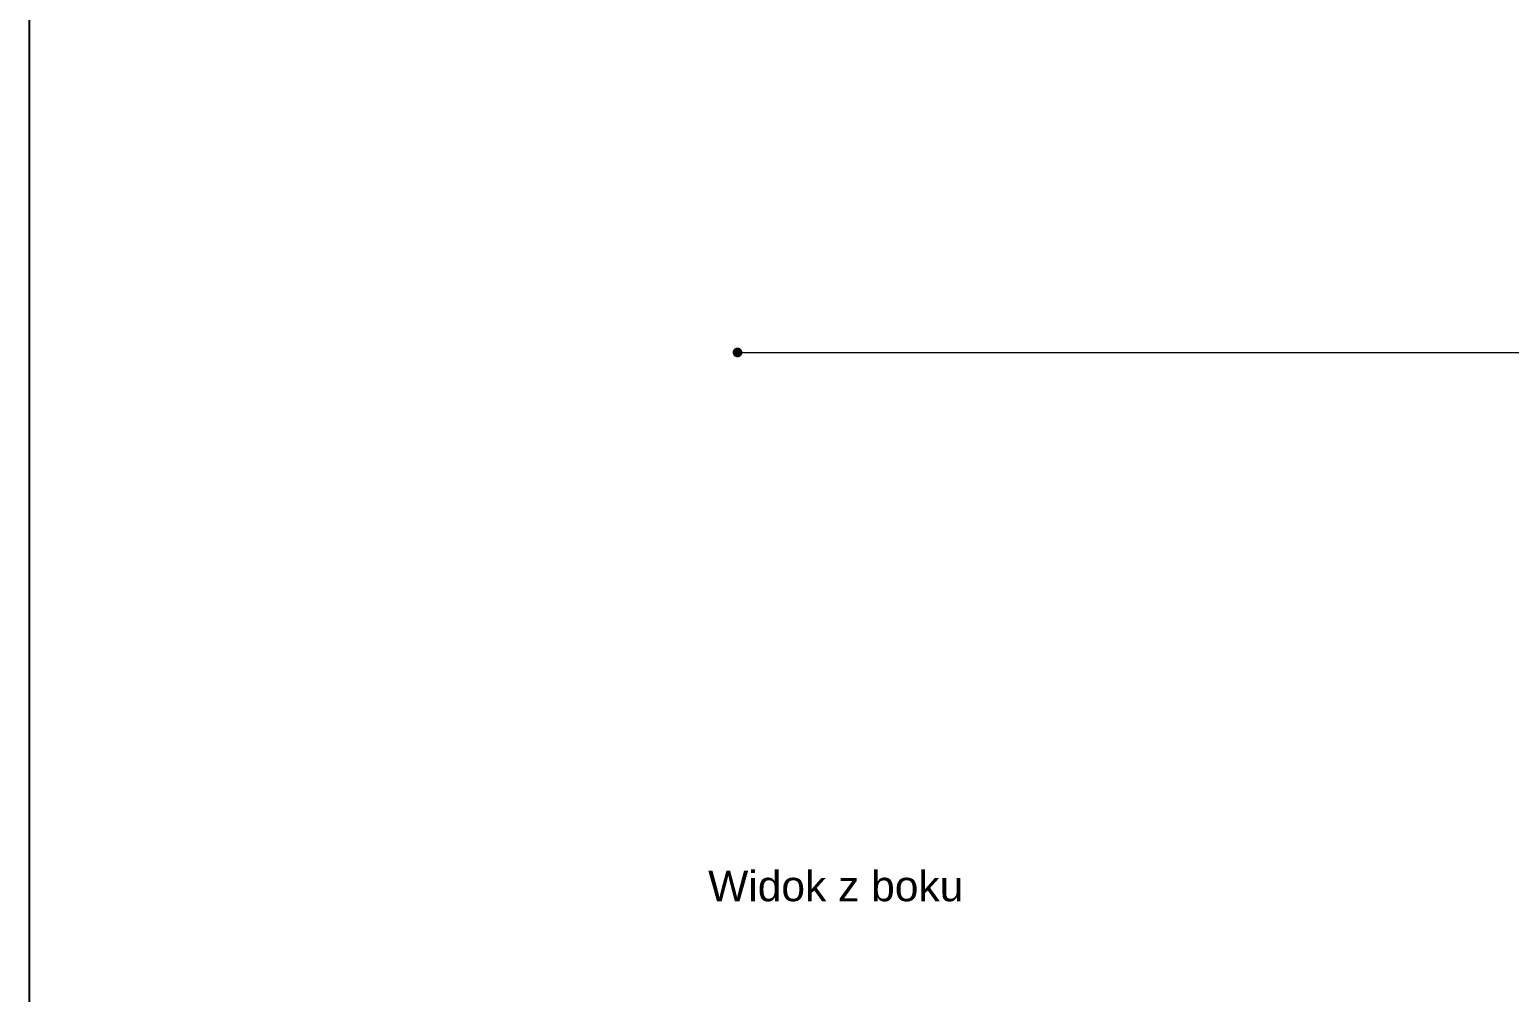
# Model space of a CAD drawing. Header units: millimetres. Extents: x 4625 to 14334, y 16216 to 31562.
# Drawn here: x 4625 to 7056, y 25252 to 26834 of the extents above; entities that cross this region are included whole.
import ezdxf

# ---------------------------------------------------------------- set-up
doc = ezdxf.new("R2010")
doc.units = ezdxf.units.MM
doc.header["$LTSCALE"] = 3
doc.styles.get("Standard").update_dxf_attribs({"font": 'arial.ttf'})
doc.dimstyles.new('MATEUSZ', dxfattribs={"dimtxt": 35, "dimasz": 16, "dimexe": 0.18, "dimexo": 0.0625, "dimgap": 0.09, "dimtad": 0, "dimdec": 0, "dimdsep": 46, "dimtxsty": 'Standard', "dimblk": 'DOT', "dimcen": 0.09, "dimse1": 1, "dimse2": 1, "dimadec": 0, "dimazin": 0, "dimtfac": 1, "dimtdec": 0, "dimtofl": 0, "dimtmove": 0, "dimatfit": 3, "dimfxl": 1, "dimtolj": 1, "dimtzin": 0, "dimlwd": 9, "dimlwe": 9, "dimarcsym": 0})

# ---------------------------------------------------------------- blocks, each defined once
blk = doc.blocks.new('_Dot')
at = {"color": 0, "linetype": 'ByBlock', "lineweight": -2}
blk.add_line((-0.5, 0), (-1, 0), dxfattribs=at)
at = {"color": 0, "linetype": 'ByBlock', "const_width": 0.5}
blk.add_lwpolyline([(-0.25, 0, 1), (0.25, 0, 1)], format="xyb", close=True, dxfattribs=at)
blk = doc.blocks.new('*D31')
at = {"color": 0, "lineweight": 9, "transparency": 16777216}
for p, q in [((5803.9, 26303.4), (9576.2, 26303.4)), ((13713.7, 26303.4), (9941.4, 26303.4))]:
    blk.add_line(p, q, dxfattribs=at)
at = {"layer": 'Defpoints', "color": 0, "transparency": 16777216}
for p in [(5787.9, 28730), (13729.7, 28730), (13729.7, 26303.4)]:
    blk.add_point(p, dxfattribs=at)
at = {"color": 0, "lineweight": 9, "transparency": 16777216, "xscale": 16, "yscale": 16, "zscale": 16, "rotation": 180}
blk.add_blockref('_Dot', (5787.9, 26303.4), dxfattribs=at)
at = {"color": 0, "lineweight": 9, "transparency": 16777216, "xscale": 16, "yscale": 16, "zscale": 16}
blk.add_blockref('_Dot', (13729.7, 26303.4), dxfattribs=at)
at = {"color": 0, "transparency": 16777216, "insert": (9758.8, 26303.4), "char_height": 123, "attachment_point": 5}
blk.add_mtext('\\A1;7942', dxfattribs=at)

msp = doc.modelspace()

# ---------------------------------------------------------------- linework, layer by layer
msp.add_lwpolyline([(4625, 31562.3), (14334, 31562.3), (14334, 16215.9), (4625, 16215.9)], close=True)

# ---------------------------------------------------------------- texts
at = {"insert": (5739.7, 25451.6), "char_height": 50, "attachment_point": 1}
msp.add_mtext_dynamic_manual_height_columns('Widok z boku', width=1167.306, gutter_width=1, heights=[0], dxfattribs=at)

# ---------------------------------------------------------------- dimensions: what is measured, and where the dimension line sits
dim = msp.add_linear_dim(base=(13729.7, 26303.4), p1=(5787.9, 28730), p2=(13729.7, 28730), dimstyle='MATEUSZ', override={"dimtxt": 123})
dim.commit()
dim.dimension.update_dxf_attribs({"geometry": '*D31', "text_midpoint": (9758.8, 26303.4)})

doc.saveas('drawing.dxf')
